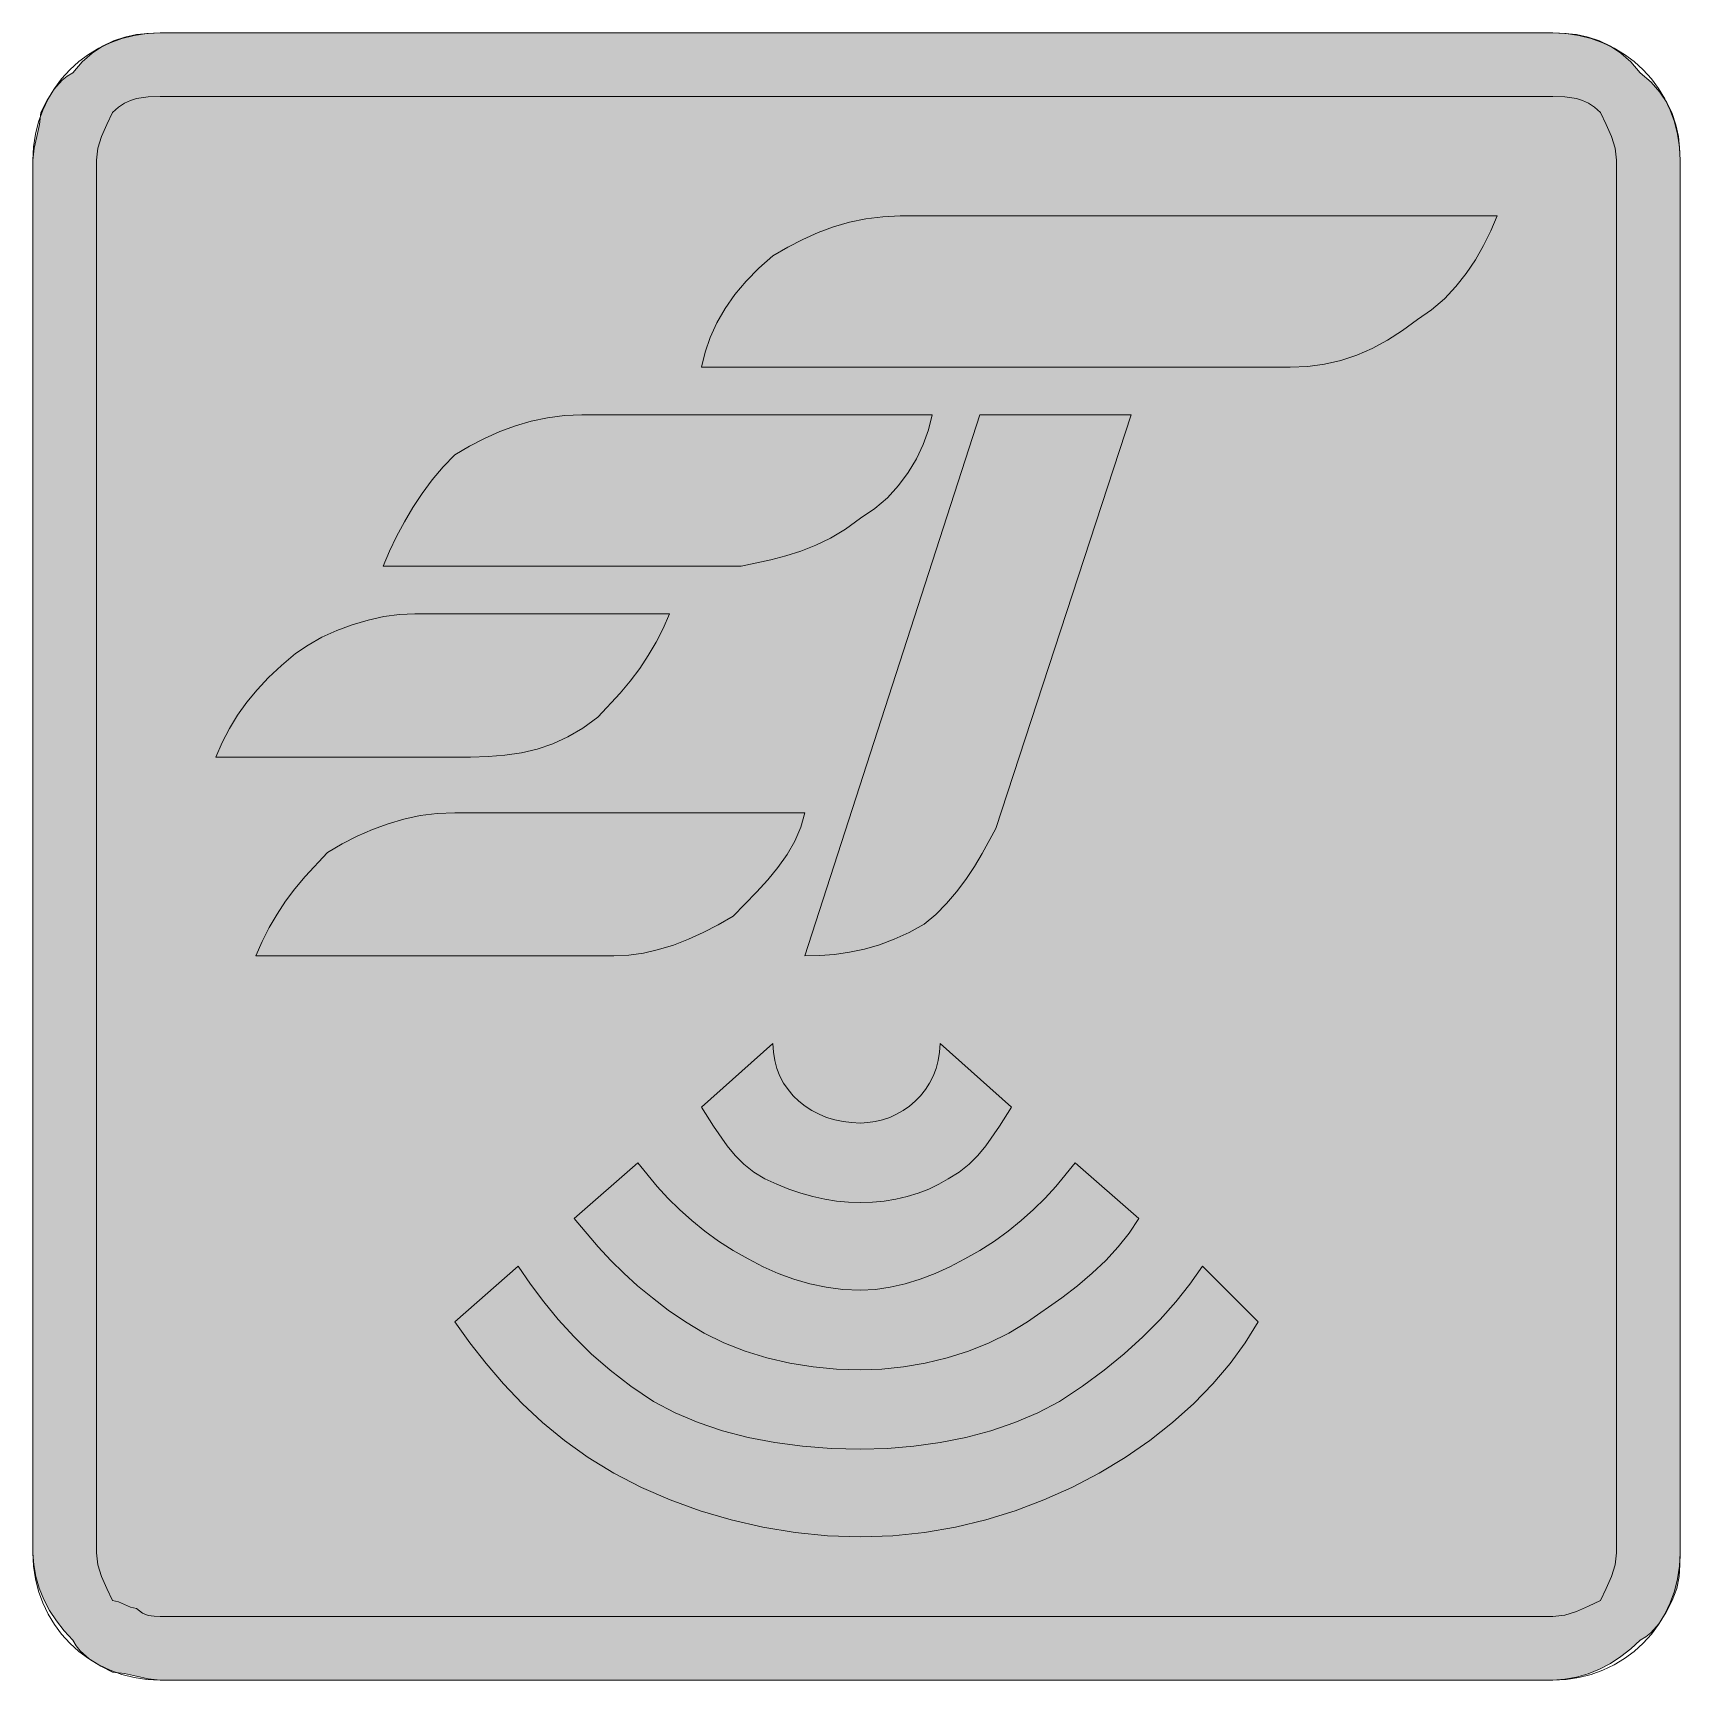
# Model space of a CAD drawing. Header units: metres. Extents: x 159 to 407, y 12 to 261.
import ezdxf

# ---------------------------------------------------------------- set-up
doc = ezdxf.new("R2010")
doc.units = ezdxf.units.M
for name, color, linetype, true_color in [('FILL_BLUE_0000FF', 7, 'Continuous', 0x0000ff), ('FILL_WHITE_FFFFFF', 7, 'Continuous', 0xffffff), ('STROKE_BLUE_0000FF', 7, 'Continuous', 0x0000ff)]:
    doc.layers.add(name, color=color, linetype=linetype, true_color=true_color)

msp = doc.modelspace()

# ---------------------------------------------------------------- hatches: boundary and pattern name
at = {"layer": 'FILL_BLUE_0000FF', "true_color": 0x0000ff}
h = msp.add_hatch(color=7, dxfattribs=at)
h.dxf.hatch_style = 1
h.paths.add_polyline_path([(388.05, 251.28), (389.85, 251.24), (391.65, 250.98), (392.55, 250.69), (393.45, 250.27), (394.35, 249.67), (395.25, 248.88), (396.13, 247.08), (396.9, 245.28), (397.44, 243.48), (397.65, 241.68), (397.65, 31.68), (397.44, 29.88), (396.9, 28.08), (396.13, 26.28), (395.25, 24.48), (393.45, 23.6), (391.65, 22.83), (389.85, 22.29), (388.05, 22.08), (178.05, 22.08), (177.15, 22.1), (176.25, 22.23), (175.35, 22.59), (174.45, 23.28), (173.55, 23.47), (172.65, 23.88), (171.75, 24.29), (170.85, 24.48), (169.97, 26.28), (169.2, 28.08), (168.66, 29.88), (168.45, 31.68), (168.45, 241.68), (168.66, 243.48), (169.2, 245.28), (169.97, 247.08), (170.85, 248.88), (171.75, 249.67), (172.65, 250.27), (173.55, 250.69), (174.45, 250.98), (176.25, 251.24), (178.05, 251.28), (388.05, 251.28)])
at = {"layer": 'FILL_WHITE_FFFFFF', "true_color": 0xffffff}
h = msp.add_hatch(color=7, dxfattribs=at)
h.dxf.hatch_style = 1
h.paths.add_polyline_path([(388.05, 260.88), (389.85, 260.82), (391.63, 260.62), (393.39, 260.25), (395.1, 259.68), (396.76, 258.89), (398.34, 257.84), (399.85, 256.52), (401.25, 254.88), (402.89, 253.48), (404.21, 251.97), (405.26, 250.39), (406.05, 248.73), (406.62, 247.02), (406.99, 245.26), (407.19, 243.48), (407.25, 241.68), (407.25, 31.68), (407.23, 29.88), (407.1, 28.08), (406.74, 26.28), (406.05, 24.48), (405.13, 22.7), (404.1, 21.03), (402.84, 19.59), (402.1, 18.98), (401.25, 18.48), (399.85, 17.19), (398.34, 16.02), (396.76, 15), (395.1, 14.13), (393.39, 13.43), (391.63, 12.91), (389.85, 12.59), (388.05, 12.48), (178.05, 12.48), (176.25, 12.67), (174.45, 13.08), (172.65, 13.49), (170.85, 13.68), (169.07, 14.6), (167.4, 15.63), (165.96, 16.89), (165.35, 17.63), (164.85, 18.48), (163.56, 19.88), (162.39, 21.39), (161.37, 22.97), (160.5, 24.63), (159.8, 26.34), (159.28, 28.1), (158.96, 29.88), (158.85, 31.68), (158.85, 241.68), (159.04, 243.48), (159.45, 245.28), (159.86, 247.08), (160.05, 248.88), (160.97, 250.66), (162, 252.33), (163.26, 253.77), (164, 254.38), (164.85, 254.88), (166.25, 256.52), (167.76, 257.84), (169.34, 258.89), (171, 259.68), (172.71, 260.25), (174.47, 260.62), (176.25, 260.82), (178.05, 260.88), (388.05, 260.88)])
h = msp.add_hatch(color=7, dxfattribs=at)
h.dxf.hatch_style = 1
h.paths.add_polyline_path([(378.69, 231.03), (377.61, 228.82), (376.38, 226.66), (375, 224.58), (373.45, 222.62), (371.72, 220.79), (369.79, 219.14), (367.65, 217.68), (365.4, 215.99), (363.13, 214.53), (360.84, 213.29), (358.5, 212.28), (356.11, 211.49), (353.64, 210.93), (351.1, 210.59), (348.45, 210.48), (259.65, 210.48), (260.21, 212.73), (261, 214.96), (262.01, 217.17), (263.25, 219.33), (264.71, 221.44), (266.4, 223.47), (268.31, 225.43), (270.45, 227.28), (272.7, 228.57), (274.97, 229.74), (277.26, 230.76), (279.6, 231.63), (281.99, 232.33), (284.46, 232.85), (287, 233.17), (289.65, 233.28), (379.65, 233.28), (378.69, 231.03)])
h = msp.add_hatch(color=7, dxfattribs=at)
h.dxf.hatch_style = 1
h.paths.add_polyline_path([(294.45, 203.28), (293.89, 201.03), (293.1, 198.82), (292.09, 196.66), (290.85, 194.58), (289.39, 192.62), (287.7, 190.79), (285.79, 189.14), (283.65, 187.68), (281.4, 186.04), (279.15, 184.7), (276.9, 183.61), (274.65, 182.73), (272.4, 182.02), (270.15, 181.44), (265.65, 180.48), (211.65, 180.48), (212.61, 182.73), (213.67, 184.96), (214.86, 187.17), (216.15, 189.33), (217.56, 191.44), (219.07, 193.47), (220.71, 195.43), (222.45, 197.28), (224.7, 198.57), (226.97, 199.74), (229.26, 200.76), (231.6, 201.63), (233.99, 202.33), (236.46, 202.85), (239, 203.17), (241.65, 203.28), (294.45, 203.28)])
h = msp.add_hatch(color=7, dxfattribs=at)
h.dxf.hatch_style = 1
h.paths.add_polyline_path([(324.45, 203.28), (304.05, 140.88), (302.02, 137.11), (300.84, 135.16), (299.55, 133.23), (298.14, 131.35), (296.63, 129.57), (294.99, 127.94), (293.25, 126.48), (291, 125.24), (288.75, 124.21), (286.5, 123.38), (284.25, 122.73), (282, 122.25), (279.75, 121.92), (277.5, 121.74), (275.25, 121.68), (301.65, 203.28), (324.45, 203.28)])
h = msp.add_hatch(color=7, dxfattribs=at)
h.dxf.hatch_style = 1
h.paths.add_polyline_path([(254.85, 173.28), (253.89, 171.08), (252.83, 168.99), (251.64, 166.97), (250.35, 165.03), (248.94, 163.14), (247.42, 161.3), (244.05, 157.68), (241.8, 156.04), (239.53, 154.72), (237.24, 153.67), (234.9, 152.88), (232.51, 152.31), (230.04, 151.94), (227.5, 151.74), (224.85, 151.68), (186.45, 151.68), (187.41, 153.88), (188.49, 155.97), (189.72, 157.99), (191.1, 159.93), (192.65, 161.82), (194.38, 163.66), (196.31, 165.48), (198.45, 167.28), (200.36, 168.57), (202.44, 169.74), (204.67, 170.76), (207, 171.63), (209.38, 172.33), (211.78, 172.85), (214.15, 173.17), (216.45, 173.28), (254.85, 173.28)])
h = msp.add_hatch(color=7, dxfattribs=at)
h.dxf.hatch_style = 1
h.paths.add_polyline_path([(275.25, 143.28), (274.64, 141.08), (273.73, 138.99), (272.57, 136.97), (271.2, 135.03), (269.66, 133.14), (267.99, 131.3), (264.45, 127.68), (262.2, 126.39), (259.95, 125.22), (257.7, 124.2), (255.45, 123.33), (253.2, 122.63), (250.95, 122.11), (248.7, 121.79), (246.45, 121.68), (192.45, 121.68), (193.41, 123.88), (194.48, 125.97), (195.66, 127.99), (196.95, 129.93), (198.36, 131.82), (199.88, 133.66), (203.25, 137.28), (205.5, 138.57), (207.77, 139.74), (210.06, 140.76), (212.4, 141.63), (214.79, 142.33), (217.26, 142.85), (219.8, 143.17), (222.45, 143.28), (275.25, 143.28)])
h = msp.add_hatch(color=7, dxfattribs=at)
h.dxf.hatch_style = 1
h.paths.add_polyline_path([(270.52, 107.16), (270.72, 105.9), (271.05, 104.7), (271.5, 103.57), (272.06, 102.51), (272.73, 101.52), (273.49, 100.61), (274.35, 99.78), (275.29, 99.04), (276.31, 98.38), (277.4, 97.81), (278.55, 97.34), (279.76, 96.97), (281.02, 96.7), (282.32, 96.54), (283.65, 96.48), (284.77, 96.54), (285.89, 96.7), (286.99, 96.97), (288.06, 97.34), (289.09, 97.81), (290.08, 98.38), (291.02, 99.04), (291.9, 99.78), (292.71, 100.61), (293.44, 101.52), (294.08, 102.51), (294.62, 103.57), (295.06, 104.7), (295.38, 105.9), (295.58, 107.16), (295.65, 108.48), (306.45, 98.88), (304.61, 96.01), (302.55, 93.03), (301.36, 91.6), (300.04, 90.27), (298.54, 89.09), (296.85, 88.08), (295.45, 87.24), (293.94, 86.5), (292.36, 85.89), (290.7, 85.38), (288.99, 84.99), (287.23, 84.7), (285.45, 84.54), (283.65, 84.48), (281.85, 84.54), (280.05, 84.7), (278.25, 84.99), (276.45, 85.38), (274.65, 85.89), (272.85, 86.5), (271.05, 87.24), (269.25, 88.08), (267.56, 89.09), (266.06, 90.27), (264.74, 91.6), (263.55, 93.03), (261.49, 96.01), (259.65, 98.88), (270.45, 108.48), (270.52, 107.16)])
h = msp.add_hatch(color=7, dxfattribs=at)
h.dxf.hatch_style = 1
h.paths.add_polyline_path([(250.05, 90.48), (252.98, 86.9), (254.61, 85.14), (256.35, 83.43), (258.21, 81.77), (260.18, 80.19), (262.26, 78.68), (264.45, 77.28), (266.7, 75.99), (268.97, 74.82), (271.26, 73.8), (273.6, 72.93), (275.99, 72.23), (278.46, 71.71), (281, 71.39), (283.65, 71.28), (285.9, 71.39), (288.15, 71.71), (290.4, 72.23), (292.65, 72.93), (294.9, 73.8), (297.15, 74.82), (299.4, 75.99), (301.65, 77.28), (303.84, 78.68), (305.92, 80.19), (307.89, 81.77), (309.75, 83.43), (311.49, 85.14), (313.13, 86.9), (316.05, 90.48), (325.65, 82.08), (324.19, 79.88), (322.52, 77.79), (320.65, 75.77), (318.6, 73.83), (316.38, 71.94), (314.01, 70.1), (308.85, 66.48), (306.04, 64.79), (303.06, 63.33), (299.93, 62.09), (296.7, 61.08), (293.42, 60.29), (290.12, 59.73), (286.85, 59.39), (283.65, 59.28), (280.05, 59.39), (276.49, 59.73), (272.98, 60.29), (269.55, 61.08), (266.24, 62.09), (263.06, 63.33), (260.06, 64.79), (257.25, 66.48), (254.66, 68.28), (252.26, 70.1), (250.04, 71.94), (247.95, 73.83), (245.98, 75.77), (244.09, 77.79), (240.45, 82.08), (250.05, 90.48)])
h = msp.add_hatch(color=7, dxfattribs=at)
h.dxf.hatch_style = 1
h.paths.add_polyline_path([(232.05, 74.88), (233.91, 72.18), (235.91, 69.5), (238.08, 66.84), (240.45, 64.23), (243.04, 61.67), (245.89, 59.19), (249.01, 56.78), (252.45, 54.48), (255.71, 52.79), (259.18, 51.33), (262.85, 50.09), (266.7, 49.08), (270.72, 48.29), (274.89, 47.73), (279.21, 47.39), (283.65, 47.28), (287.7, 47.39), (291.71, 47.73), (295.67, 48.29), (299.55, 49.08), (303.31, 50.09), (306.94, 51.33), (310.39, 52.79), (313.65, 54.48), (317.14, 56.78), (320.4, 59.19), (323.44, 61.67), (326.25, 64.23), (328.84, 66.84), (331.2, 69.5), (333.34, 72.18), (335.25, 74.88), (343.65, 66.48), (341.68, 63.33), (339.39, 60.22), (336.79, 57.16), (333.9, 54.18), (330.72, 51.32), (327.28, 48.59), (323.59, 46.04), (319.65, 43.68), (315.54, 41.54), (311.32, 39.65), (306.99, 38.01), (302.55, 36.63), (297.99, 35.54), (293.33, 34.74), (288.54, 34.25), (283.65, 34.08), (278.7, 34.25), (273.79, 34.74), (268.93, 35.54), (264.15, 36.63), (259.49, 38.01), (254.96, 39.65), (250.61, 41.54), (246.45, 43.68), (242.56, 46.04), (238.99, 48.59), (235.69, 51.32), (232.65, 54.18), (229.83, 57.16), (227.21, 60.22), (224.76, 63.33), (222.45, 66.48), (232.05, 74.88)])

# ---------------------------------------------------------------- linework, layer by layer
at = {"layer": 'FILL_BLUE_0000FF', "lineweight": 0, "true_color": 0x0000ff}
msp.add_lwpolyline([(388.05, 251.28), (389.85, 251.24), (391.65, 250.98), (392.55, 250.69), (393.45, 250.27), (394.35, 249.67), (395.25, 248.88), (396.13, 247.08), (396.9, 245.28), (397.44, 243.48), (397.65, 241.68), (397.65, 31.68), (397.44, 29.88), (396.9, 28.08), (396.13, 26.28), (395.25, 24.48), (393.45, 23.6), (391.65, 22.83), (389.85, 22.29), (388.05, 22.08), (178.05, 22.08), (177.15, 22.1), (176.25, 22.23), (175.35, 22.59), (174.45, 23.28), (173.55, 23.47), (172.65, 23.88), (171.75, 24.29), (170.85, 24.48), (169.97, 26.28), (169.2, 28.08), (168.66, 29.88), (168.45, 31.68), (168.45, 241.68), (168.66, 243.48), (169.2, 245.28), (169.97, 247.08), (170.85, 248.88), (171.75, 249.67), (172.65, 250.27), (173.55, 250.69), (174.45, 250.98), (176.25, 251.24), (178.05, 251.28)], close=True, dxfattribs=at)
at = {"layer": 'FILL_WHITE_FFFFFF', "lineweight": 0, "true_color": 0xffffff}
for points in [[(388.05, 260.88), (389.85, 260.82), (391.63, 260.62), (393.39, 260.25), (395.1, 259.68), (396.76, 258.89), (398.34, 257.84), (399.85, 256.52), (401.25, 254.88), (402.89, 253.48), (404.21, 251.97), (405.26, 250.39), (406.05, 248.73), (406.62, 247.02), (406.99, 245.26), (407.19, 243.48), (407.25, 241.68), (407.25, 31.68), (407.23, 29.88), (407.1, 28.08), (406.74, 26.28), (406.05, 24.48), (405.13, 22.7), (404.1, 21.03), (402.84, 19.59), (402.1, 18.98), (401.25, 18.48), (399.85, 17.19), (398.34, 16.02), (396.76, 15), (395.1, 14.13), (393.39, 13.43), (391.63, 12.91), (389.85, 12.59), (388.05, 12.48), (178.05, 12.48), (176.25, 12.67), (174.45, 13.08), (172.65, 13.49), (170.85, 13.68), (169.07, 14.6), (167.4, 15.63), (165.96, 16.89), (165.35, 17.63), (164.85, 18.48), (163.56, 19.88), (162.39, 21.39), (161.37, 22.97), (160.5, 24.63), (159.8, 26.34), (159.28, 28.1), (158.96, 29.88), (158.85, 31.68), (158.85, 241.68), (159.04, 243.48), (159.45, 245.28), (159.86, 247.08), (160.05, 248.88), (160.97, 250.66), (162, 252.33), (163.26, 253.77), (164, 254.38), (164.85, 254.88), (166.25, 256.52), (167.76, 257.84), (169.34, 258.89), (171, 259.68), (172.71, 260.25), (174.47, 260.62), (176.25, 260.82), (178.05, 260.88)], [(378.69, 231.03), (377.61, 228.82), (376.38, 226.66), (375, 224.58), (373.45, 222.62), (371.72, 220.79), (369.79, 219.14), (367.65, 217.68), (365.4, 215.99), (363.13, 214.53), (360.84, 213.29), (358.5, 212.28), (356.11, 211.49), (353.64, 210.93), (351.1, 210.59), (348.45, 210.48), (259.65, 210.48), (260.21, 212.73), (261, 214.96), (262.01, 217.17), (263.25, 219.33), (264.71, 221.44), (266.4, 223.47), (268.31, 225.43), (270.45, 227.28), (272.7, 228.57), (274.97, 229.74), (277.26, 230.76), (279.6, 231.63), (281.99, 232.33), (284.46, 232.85), (287, 233.17), (289.65, 233.28), (379.65, 233.28)], [(294.45, 203.28), (293.89, 201.03), (293.1, 198.82), (292.09, 196.66), (290.85, 194.58), (289.39, 192.62), (287.7, 190.79), (285.79, 189.14), (283.65, 187.68), (281.4, 186.04), (279.15, 184.7), (276.9, 183.61), (274.65, 182.73), (272.4, 182.02), (270.15, 181.44), (265.65, 180.48), (211.65, 180.48), (212.61, 182.73), (213.67, 184.96), (214.86, 187.17), (216.15, 189.33), (217.56, 191.44), (219.07, 193.47), (220.71, 195.43), (222.45, 197.28), (224.7, 198.57), (226.97, 199.74), (229.26, 200.76), (231.6, 201.63), (233.99, 202.33), (236.46, 202.85), (239, 203.17), (241.65, 203.28)], [(324.45, 203.28), (304.05, 140.88), (302.02, 137.11), (300.84, 135.16), (299.55, 133.23), (298.14, 131.35), (296.63, 129.57), (294.99, 127.94), (293.25, 126.48), (291, 125.24), (288.75, 124.21), (286.5, 123.38), (284.25, 122.73), (282, 122.25), (279.75, 121.92), (277.5, 121.74), (275.25, 121.68), (301.65, 203.28)], [(254.85, 173.28), (253.89, 171.08), (252.83, 168.99), (251.64, 166.97), (250.35, 165.03), (248.94, 163.14), (247.42, 161.3), (244.05, 157.68), (241.8, 156.04), (239.53, 154.72), (237.24, 153.67), (234.9, 152.88), (232.51, 152.31), (230.04, 151.94), (227.5, 151.74), (224.85, 151.68), (186.45, 151.68), (187.41, 153.88), (188.49, 155.97), (189.72, 157.99), (191.1, 159.93), (192.65, 161.82), (194.38, 163.66), (196.31, 165.48), (198.45, 167.28), (200.36, 168.57), (202.44, 169.74), (204.67, 170.76), (207, 171.63), (209.38, 172.33), (211.78, 172.85), (214.15, 173.17), (216.45, 173.28)], [(275.25, 143.28), (274.64, 141.08), (273.73, 138.99), (272.57, 136.97), (271.2, 135.03), (269.66, 133.14), (267.99, 131.3), (264.45, 127.68), (262.2, 126.39), (259.95, 125.22), (257.7, 124.2), (255.45, 123.33), (253.2, 122.63), (250.95, 122.11), (248.7, 121.79), (246.45, 121.68), (192.45, 121.68), (193.41, 123.88), (194.48, 125.97), (195.66, 127.99), (196.95, 129.93), (198.36, 131.82), (199.88, 133.66), (203.25, 137.28), (205.5, 138.57), (207.77, 139.74), (210.06, 140.76), (212.4, 141.63), (214.79, 142.33), (217.26, 142.85), (219.8, 143.17), (222.45, 143.28)], [(270.52, 107.16), (270.72, 105.9), (271.05, 104.7), (271.5, 103.57), (272.06, 102.51), (272.73, 101.52), (273.49, 100.61), (274.35, 99.78), (275.29, 99.04), (276.31, 98.38), (277.4, 97.81), (278.55, 97.34), (279.76, 96.97), (281.02, 96.7), (282.32, 96.54), (283.65, 96.48), (284.77, 96.54), (285.89, 96.7), (286.99, 96.97), (288.06, 97.34), (289.09, 97.81), (290.08, 98.38), (291.02, 99.04), (291.9, 99.78), (292.71, 100.61), (293.44, 101.52), (294.08, 102.51), (294.62, 103.57), (295.06, 104.7), (295.38, 105.9), (295.58, 107.16), (295.65, 108.48), (306.45, 98.88), (304.61, 96.01), (302.55, 93.03), (301.36, 91.6), (300.04, 90.27), (298.54, 89.09), (296.85, 88.08), (295.45, 87.24), (293.94, 86.5), (292.36, 85.89), (290.7, 85.38), (288.99, 84.99), (287.23, 84.7), (285.45, 84.54), (283.65, 84.48), (281.85, 84.54), (280.05, 84.7), (278.25, 84.99), (276.45, 85.38), (274.65, 85.89), (272.85, 86.5), (271.05, 87.24), (269.25, 88.08), (267.56, 89.09), (266.06, 90.27), (264.74, 91.6), (263.55, 93.03), (261.49, 96.01), (259.65, 98.88), (270.45, 108.48)], [(250.05, 90.48), (252.98, 86.9), (254.61, 85.14), (256.35, 83.43), (258.21, 81.77), (260.18, 80.19), (262.26, 78.68), (264.45, 77.28), (266.7, 75.99), (268.97, 74.82), (271.26, 73.8), (273.6, 72.93), (275.99, 72.23), (278.46, 71.71), (281, 71.39), (283.65, 71.28), (285.9, 71.39), (288.15, 71.71), (290.4, 72.23), (292.65, 72.93), (294.9, 73.8), (297.15, 74.82), (299.4, 75.99), (301.65, 77.28), (303.84, 78.68), (305.92, 80.19), (307.89, 81.77), (309.75, 83.43), (311.49, 85.14), (313.13, 86.9), (316.05, 90.48), (325.65, 82.08), (324.19, 79.88), (322.52, 77.79), (320.65, 75.77), (318.6, 73.83), (316.38, 71.94), (314.01, 70.1), (308.85, 66.48), (306.04, 64.79), (303.06, 63.33), (299.93, 62.09), (296.7, 61.08), (293.42, 60.29), (290.12, 59.73), (286.85, 59.39), (283.65, 59.28), (280.05, 59.39), (276.49, 59.73), (272.98, 60.29), (269.55, 61.08), (266.24, 62.09), (263.06, 63.33), (260.06, 64.79), (257.25, 66.48), (254.66, 68.28), (252.26, 70.1), (250.04, 71.94), (247.95, 73.83), (245.98, 75.77), (244.09, 77.79), (240.45, 82.08)], [(232.05, 74.88), (233.91, 72.18), (235.91, 69.5), (238.08, 66.84), (240.45, 64.23), (243.04, 61.67), (245.89, 59.19), (249.01, 56.78), (252.45, 54.48), (255.71, 52.79), (259.18, 51.33), (262.85, 50.09), (266.7, 49.08), (270.72, 48.29), (274.89, 47.73), (279.21, 47.39), (283.65, 47.28), (287.7, 47.39), (291.71, 47.73), (295.67, 48.29), (299.55, 49.08), (303.31, 50.09), (306.94, 51.33), (310.39, 52.79), (313.65, 54.48), (317.14, 56.78), (320.4, 59.19), (323.44, 61.67), (326.25, 64.23), (328.84, 66.84), (331.2, 69.5), (333.34, 72.18), (335.25, 74.88), (343.65, 66.48), (341.68, 63.33), (339.39, 60.22), (336.79, 57.16), (333.9, 54.18), (330.72, 51.32), (327.28, 48.59), (323.59, 46.04), (319.65, 43.68), (315.54, 41.54), (311.32, 39.65), (306.99, 38.01), (302.55, 36.63), (297.99, 35.54), (293.33, 34.74), (288.54, 34.25), (283.65, 34.08), (278.7, 34.25), (273.79, 34.74), (268.93, 35.54), (264.15, 36.63), (259.49, 38.01), (254.96, 39.65), (250.61, 41.54), (246.45, 43.68), (242.56, 46.04), (238.99, 48.59), (235.69, 51.32), (232.65, 54.18), (229.83, 57.16), (227.21, 60.22), (224.76, 63.33), (222.45, 66.48)]]:
    msp.add_lwpolyline(points, close=True, dxfattribs=at)
at = {"layer": 'STROKE_BLUE_0000FF', "lineweight": 0, "true_color": 0x0000ff}
msp.add_lwpolyline([(178.05, 260.88), (176.05, 260.78), (174.12, 260.5), (172.27, 260.03), (170.49, 259.4), (168.81, 258.6), (167.23, 257.65), (165.76, 256.56), (164.4, 255.33), (163.17, 253.97), (162.08, 252.5), (161.13, 250.92), (160.33, 249.24), (159.7, 247.46), (159.23, 245.61), (158.95, 243.68), (158.85, 241.68), (158.85, 31.68), (158.95, 29.68), (159.23, 27.75), (159.7, 25.9), (160.33, 24.12), (161.13, 22.44), (162.08, 20.86), (163.17, 19.39), (164.4, 18.03), (165.76, 16.8), (167.23, 15.71), (168.81, 14.76), (170.49, 13.96), (172.27, 13.33), (174.12, 12.86), (176.05, 12.58), (178.05, 12.48), (388.05, 12.48), (390.05, 12.58), (391.98, 12.86), (393.83, 13.33), (395.61, 13.96), (397.29, 14.76), (398.87, 15.71), (400.34, 16.8), (401.7, 18.03), (402.93, 19.39), (404.02, 20.86), (404.97, 22.44), (405.77, 24.12), (406.4, 25.9), (406.87, 27.75), (407.15, 29.68), (407.25, 31.68), (407.25, 241.68), (407.15, 243.68), (406.87, 245.61), (406.4, 247.46), (405.77, 249.24), (404.97, 250.92), (404.02, 252.5), (402.93, 253.97), (401.7, 255.33), (400.34, 256.56), (398.87, 257.65), (397.29, 258.6), (395.61, 259.4), (393.83, 260.03), (391.98, 260.5), (390.05, 260.78), (388.05, 260.88), (178.05, 260.88)], dxfattribs=at)

doc.saveas('drawing.dxf')
